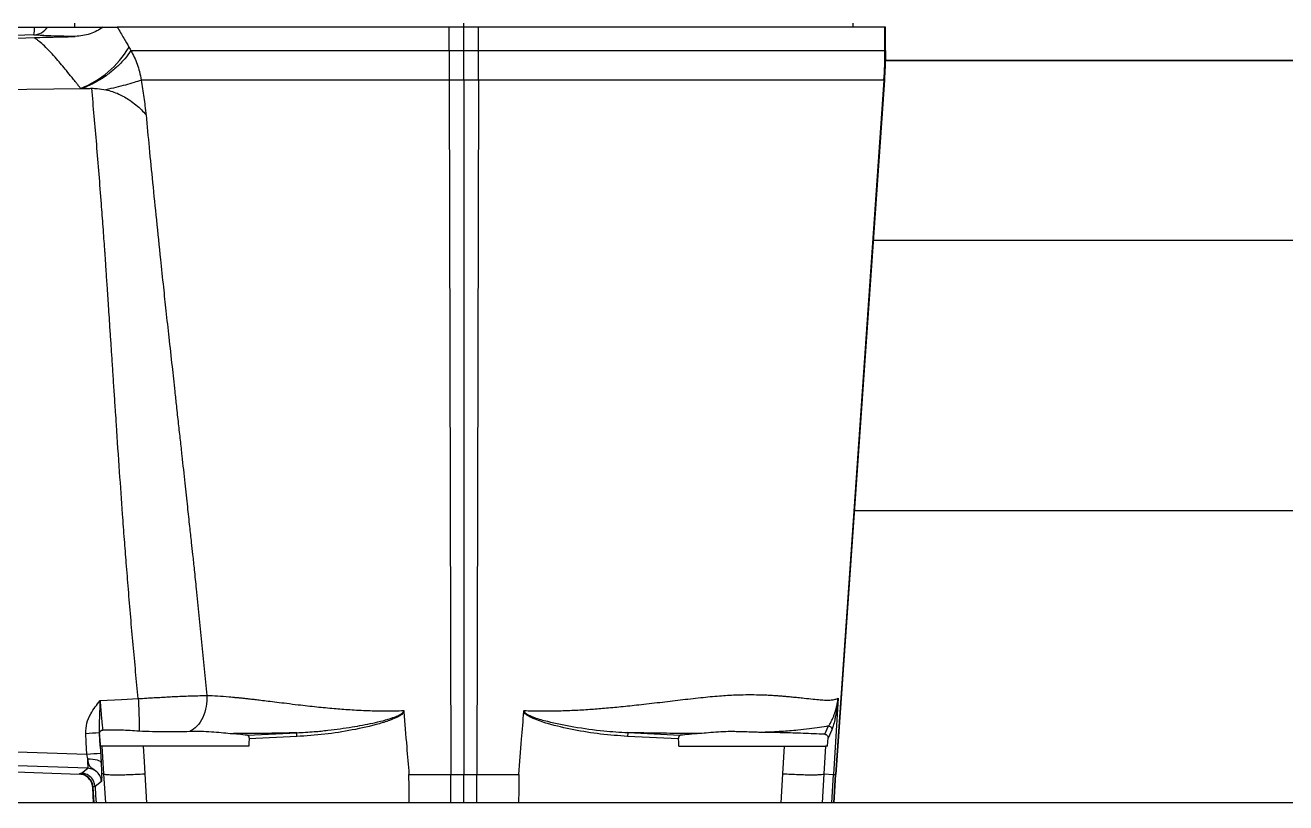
# Model space of a CAD drawing. Header units: millimetres. Extents: x -356 to 237, y 0 to 365.
# Drawn here: x 100.71 to 114.72, y 38.19 to 46.83 of the extents above; entities that cross this region are included whole.
import ezdxf

# ---------------------------------------------------------------- set-up
doc = ezdxf.new("R2010")
doc.units = ezdxf.units.MM

msp = doc.modelspace()

# ---------------------------------------------------------------- linework, layer by layer
at = {"color": 7, "linetype": 'Continuous', "lineweight": 25}
for p, q in [((101.253, 46.852), (101.253, 46.809)), ((105.584, 46.809), (105.584, 46.852)), ((109.914, 46.809), (109.914, 46.852)), ((100.802, 46.723), (100.212, 46.704)), ((100.219, 46.809), (100.809, 46.809)), ((100.809, 46.809), (100.954, 46.809)), ((100.954, 46.809), (101.572, 46.809)), ((101.572, 46.809), (101.729, 46.809)), ((105.42, 46.809), (101.729, 46.809)), ((105.42, 46.549), (105.42, 46.809)), ((105.584, 46.809), (105.42, 46.809)), ((105.584, 46.549), (105.584, 46.809)), ((105.747, 46.809), (105.584, 46.809)), ((105.747, 46.549), (105.747, 46.809)), ((110.266, 46.809), (105.747, 46.809)), ((110.266, 46.549), (110.266, 46.809)), ((110.271, 46.809), (110.266, 46.809)), ((110.271, 46.549), (110.271, 46.809)), ((101.88, 46.549), (105.42, 46.549)), ((105.42, 46.549), (105.584, 46.549)), ((105.584, 46.22), (105.584, 46.549)), ((105.584, 46.549), (105.747, 46.549)), ((105.747, 46.549), (110.266, 46.549)), ((110.266, 46.549), (110.271, 46.549)), ((159.953, 46.437), (110.269, 46.437)), ((110.269, 46.437), (159.953, 46.437)), ((105.42, 46.22), (101.996, 46.22)), ((105.584, 46.22), (105.42, 46.22)), ((105.42, 46.22), (105.439, 38.502)), ((105.747, 46.22), (105.584, 46.22)), ((105.584, 46.22), (105.584, 38.502)), ((105.747, 46.22), (105.728, 38.502)), ((110.254, 46.22), (105.747, 46.22)), ((110.254, 46.22), (109.715, 38.502)), ((110.26, 46.22), (109.72, 38.502)), ((110.26, 46.22), (110.254, 46.22)), ((160.087, 44.437), (110.135, 44.437)), ((109.925, 41.437), (160.297, 41.437)), ((109.745, 39.351), (109.693, 38.502)), ((109.596, 38.949), (109.639, 39.041)), ((109.676, 38.999), (109.633, 38.907)), ((103.177, 38.938), (103.725, 38.965)), ((103.726, 38.923), (103.195, 38.897)), ((107.972, 38.897), (107.404, 38.925)), ((107.405, 38.967), (107.99, 38.938)), ((99.284, 38.8), (101.392, 38.728)), ((101.4, 38.674), (101.392, 38.728)), ((101.562, 38.817), (101.54, 38.817)), ((101.581, 38.509), (101.562, 38.817)), ((102.017, 38.817), (101.562, 38.817)), ((103.192, 38.817), (102.017, 38.817)), ((107.975, 38.817), (109.15, 38.817)), ((109.131, 38.51), (109.15, 38.817)), ((109.15, 38.817), (109.605, 38.817)), ((109.605, 38.817), (109.586, 38.509)), ((109.627, 38.817), (109.605, 38.817)), ((99.138, 38.582), (101.304, 38.506)), ((101.402, 38.57), (99.284, 38.642)), ((101.33, 38.517), (101.402, 38.57)), ((101.304, 38.506), (101.309, 38.51)), ((101.554, 38.423), (101.482, 38.369)), ((101.554, 38.429), (101.554, 38.423)), ((101.6, 38.187), (101.581, 38.509)), ((102.036, 38.509), (102.055, 38.187)), ((104.973, 38.502), (105.439, 38.502)), ((105.439, 38.502), (105.584, 38.502)), ((105.44, 38.187), (105.439, 38.502)), ((105.584, 38.502), (105.728, 38.502)), ((105.584, 38.187), (105.584, 38.502)), ((105.727, 38.187), (105.728, 38.502)), ((105.728, 38.502), (106.194, 38.502)), ((109.112, 38.187), (109.131, 38.51)), ((109.586, 38.509), (109.567, 38.187)), ((109.586, 38.509), (109.693, 38.502)), ((109.674, 38.187), (109.693, 38.502)), ((109.693, 38.502), (109.715, 38.502)), ((109.696, 38.187), (109.715, 38.502)), ((109.701, 38.187), (109.72, 38.502)), ((109.715, 38.502), (109.72, 38.502)), ((101.461, 38.362), (101.456, 38.358)), ((101.466, 38.187), (101.456, 38.358)), ((101.471, 38.187), (101.461, 38.362)), ((171.111, 38.187), (99.111, 38.187))]:
    msp.add_line(p, q, dxfattribs=at)
at = {"color": 7, "linetype": 'Continuous', "lineweight": 25, "flags": 128}
for points in [[(99.284, 46.641), (100.137, 46.67), (100.807, 46.694)], [(99.284, 46.102), (100.425, 46.117), (101.321, 46.128)], [(101.321, 46.128), (101.334, 46.128), (101.345, 46.128)], [(101.345, 46.128), (101.401, 46.129), (101.425, 46.129), (101.435, 46.13), (101.44, 46.13), (101.443, 46.13), (101.444, 46.13), (101.444, 46.13), (101.445, 46.13), (101.445, 46.13)], [(101.538, 39.323), (101.776, 39.335), (101.963, 39.345)], [(101.392, 38.728), (101.384, 38.857), (101.378, 38.959)], [(101.529, 38.969), (101.537, 38.839), (101.544, 38.738)], [(101.54, 38.817), (101.535, 38.891), (101.532, 38.949)], [(103.195, 38.897), (103.193, 38.852), (103.192, 38.817)], [(107.975, 38.817), (107.973, 38.862), (107.972, 38.897)], [(109.627, 38.817), (109.63, 38.868), (109.633, 38.907)], [(102.017, 38.817), (102.028, 38.645), (102.036, 38.509)], [(101.4, 38.674), (101.429, 38.674), (101.456, 38.672), (101.482, 38.668), (101.504, 38.663), (101.522, 38.657), (101.537, 38.649), (101.546, 38.64), (101.55, 38.63)], [(101.581, 38.509), (101.567, 38.508), (101.555, 38.507)], [(104.975, 38.187), (104.974, 38.363), (104.973, 38.502)], [(106.194, 38.502), (106.193, 38.326), (106.192, 38.187)], [(101.482, 38.369), (101.488, 38.267), (101.493, 38.187)]]:
    msp.add_lwpolyline(points, dxfattribs=at)
at = {"color": 7, "linetype": 'Continuous', "lineweight": 25}
for centre, radius, start, end in [((100.793, 46.916), 0.193, 272.4947, 326.2669), ((100.537, 46.789), 0.272, 346.1129, 4.2884), ((100.915, 47.15), 1.1, 291.6483, 329.178), ((241.023, 46.55), 135.603, 180.00014, 180.13939), ((-29.856, 46.55), 135.603, 359.86061, 359.99986), ((105.536, 46.549), 4.73, 356.0038, 359.9989), ((100.245, 57.162), 18.239, 273.5606, 274.0378), ((100.26, 56.921), 18.228, 273.5604, 274.0379), ((102.088, 38.632), 0.689, 176.5107, 185.1419), ((101.303, 38.352), 0.158, 3.5471, 87.937), ((101.58, 38.509), 0.000936, 358.7128, 8.2237)]:
    msp.add_arc(centre, radius, start, end, dxfattribs=at)
for points, knots in [([(101.261, 46.705), (101.205, 46.706), (101.104, 46.708), (100.974, 46.712), (100.876, 46.717), (100.824, 46.721), (100.802, 46.723)], [0, 0, 0, 0, 0.360523, 0.659851, 0.850165, 1, 1, 1, 1]), ([(100.807, 46.694), (100.847, 46.695), (100.926, 46.697), (101.042, 46.7), (101.153, 46.703), (101.225, 46.704), (101.261, 46.705)], [0, 0, 0, 0, 0.266154, 0.521705, 0.76731, 1, 1, 1, 1]), ([(100.814, 46.686), (100.814, 46.686), (100.814, 46.686), (100.814, 46.686), (100.814, 46.686), (100.814, 46.686), (100.814, 46.686), (100.814, 46.686), (100.813, 46.686), (100.813, 46.687), (100.813, 46.687), (100.811, 46.689), (100.81, 46.691), (100.808, 46.692), (100.807, 46.694)], [0, 0, 0, 0, 0.0016896, 0.002919, 0.0053353, 0.0096781, 0.0172479, 0.0307839, 0.055033, 0.0982922, 0.1757009, 0.3136895, 0.5602006, 1, 1, 1, 1]), ([(101.307, 46.149), (101.304, 46.152), (101.299, 46.158), (101.291, 46.168), (101.279, 46.184), (101.256, 46.211), (101.217, 46.26), (101.149, 46.344), (101.049, 46.464), (100.948, 46.574), (100.872, 46.642), (100.839, 46.668), (100.825, 46.678), (100.819, 46.682), (100.816, 46.684), (100.814, 46.685), (100.814, 46.686)], [0, 0, 0, 0, 0.017336, 0.030956, 0.055274, 0.098636, 0.175701, 0.31142, 0.544526, 0.814726, 0.921689, 0.966181, 0.985236, 0.993521, 0.997146, 1, 1, 1, 1]), ([(101.572, 46.809), (101.525, 46.78), (101.429, 46.722), (101.317, 46.711), (101.261, 46.705)], [0, 0, 0, 0, 0.492855, 1, 1, 1, 1]), ([(101.729, 46.809), (101.753, 46.768), (101.797, 46.694), (101.84, 46.62), (101.859, 46.587)], [0, 0, 0, 0, 0.555004, 1, 1, 1, 1]), ([(101.88, 46.549), (101.858, 46.518), (101.812, 46.452), (101.724, 46.363), (101.615, 46.274), (101.488, 46.192), (101.392, 46.149), (101.345, 46.128)], [0, 0, 0, 0, 0.1647838, 0.3478042, 0.5426571, 0.7760065, 1, 1, 1, 1]), ([(101.859, 46.587), (101.863, 46.58), (101.87, 46.567), (101.877, 46.555), (101.88, 46.549)], [0, 0, 0, 0, 0.556135, 1, 1, 1, 1]), ([(101.88, 46.549), (101.893, 46.525), (101.92, 46.476), (101.952, 46.397), (101.977, 46.312), (101.99, 46.252), (101.996, 46.22)], [0, 0, 0, 0, 0.2354499, 0.478215, 0.7204286, 1, 1, 1, 1]), ([(110.271, 46.549), (110.271, 46.488), (110.27, 46.378), (110.263, 46.268), (110.26, 46.22)], [0, 0, 0, 0, 0.559998, 1, 1, 1, 1]), ([(101.321, 46.128), (101.318, 46.132), (101.313, 46.139), (101.309, 46.146), (101.307, 46.149)], [0, 0, 0, 0, 0.560045, 1, 1, 1, 1]), ([(101.445, 46.13), (101.466, 46.129), (101.518, 46.129), (101.57, 46.119), (101.602, 46.113)], [0, 0, 0, 0, 0.391161, 1, 1, 1, 1]), ([(101.963, 39.345), (101.953, 39.444), (101.933, 39.644), (101.905, 39.946), (101.878, 40.252), (101.853, 40.555), (101.83, 40.843), (101.808, 41.12), (101.784, 41.458), (101.753, 41.883), (101.728, 42.263), (101.709, 42.551), (101.697, 42.73), (101.684, 42.923), (101.672, 43.107), (101.661, 43.279), (101.647, 43.479), (101.633, 43.696), (101.618, 43.921), (101.606, 44.1), (101.598, 44.221), (101.593, 44.297), (101.588, 44.367), (101.581, 44.463), (101.572, 44.589), (101.562, 44.717), (101.539, 45.023), (101.502, 45.494), (101.464, 45.922), (101.445, 46.13)], [0, 0, 0, 0, 0.043975, 0.088562, 0.133764, 0.17958, 0.222541, 0.260917, 0.302308, 0.371952, 0.448752, 0.470049, 0.499178, 0.528089, 0.555175, 0.580438, 0.603876, 0.643555, 0.676584, 0.702965, 0.722696, 0.730378, 0.736235, 0.753782, 0.772892, 0.791819, 0.810565, 0.90789, 1, 1, 1, 1]), ([(101.996, 46.22), (101.969, 46.211), (101.911, 46.191), (101.817, 46.165), (101.712, 46.138), (101.64, 46.122), (101.602, 46.113)], [0, 0, 0, 0, 0.207908, 0.450669, 0.71865, 1, 1, 1, 1]), ([(101.996, 46.22), (102.006, 46.156), (102.021, 46.06), (102.035, 45.945), (102.043, 45.883), (102.047, 45.852), (102.048, 45.838), (102.049, 45.835), (102.049, 45.834), (102.049, 45.834), (102.049, 45.834), (102.049, 45.834)], [0, 0, 0, 0, 0.498237, 0.747746, 0.893987, 0.972476, 0.992607, 0.997894, 0.999346, 0.99977, 1, 1, 1, 1]), ([(101.602, 46.113), (101.626, 46.107), (101.675, 46.095), (101.766, 46.059), (101.854, 46.009), (101.936, 45.947), (101.997, 45.892), (102.032, 45.853), (102.049, 45.834)], [0, 0, 0, 0, 0.138898, 0.280301, 0.544721, 0.705366, 0.855765, 1, 1, 1, 1]), ([(102.049, 45.834), (102.06, 45.712), (102.084, 45.461), (102.122, 45.072), (102.164, 44.658), (102.204, 44.271), (102.24, 43.934), (102.271, 43.645), (102.303, 43.351), (102.331, 43.1), (102.353, 42.899), (102.369, 42.753), (102.387, 42.586), (102.407, 42.405), (102.428, 42.22), (102.452, 41.999), (102.479, 41.753), (102.507, 41.49), (102.531, 41.271), (102.55, 41.094), (102.568, 40.934), (102.586, 40.762), (102.641, 40.24), (102.687, 39.775), (102.726, 39.381)], [0, 0, 0, 0, 0.056321, 0.1166, 0.180838, 0.24866, 0.296614, 0.337416, 0.382985, 0.433322, 0.454401, 0.476217, 0.501555, 0.531901, 0.5605, 0.587354, 0.634653, 0.675327, 0.709378, 0.736804, 0.757607, 0.783796, 0.816703, 1, 1, 1, 1]), ([(101.378, 38.959), (101.38, 38.997), (101.383, 39.073), (101.441, 39.199), (101.501, 39.276), (101.538, 39.323)], [0, 0, 0, 0, 0.280022, 0.558988, 1, 1, 1, 1]), ([(101.538, 39.323), (101.536, 39.283), (101.533, 39.209), (101.528, 39.09), (101.529, 39.013), (101.529, 38.969)], [0, 0, 0, 0, 0.342715, 0.628403, 1, 1, 1, 1]), ([(101.538, 39.323), (101.54, 39.291), (101.545, 39.229), (101.552, 39.14), (101.559, 39.063), (101.565, 39.016), (101.567, 38.995)], [0, 0, 0, 0, 0.2944964, 0.569478, 0.809095, 1, 1, 1, 1]), ([(101.963, 39.345), (101.994, 39.347), (102.053, 39.351), (102.139, 39.356), (102.221, 39.36), (102.301, 39.365), (102.415, 39.37), (102.557, 39.376), (102.673, 39.379), (102.726, 39.38)], [0, 0, 0, 0, 0.123513, 0.232638, 0.339135, 0.443686, 0.546868, 0.788591, 1, 1, 1, 1]), ([(101.963, 39.345), (101.964, 39.309), (101.968, 39.238), (101.971, 39.138), (101.973, 39.053), (101.972, 39.003), (101.972, 38.983)], [0, 0, 0, 0, 0.295789, 0.586737, 0.832322, 1, 1, 1, 1]), ([(102.726, 39.381), (102.725, 39.339), (102.723, 39.255), (102.685, 39.138), (102.625, 39.036), (102.563, 38.996), (102.535, 38.978)], [0, 0, 0, 0, 0.263042, 0.535273, 0.78714, 1, 1, 1, 1]), ([(102.726, 39.381), (102.765, 39.379), (102.848, 39.375), (102.942, 39.368), (103.01, 39.362), (103.048, 39.358), (103.086, 39.355), (103.126, 39.351), (103.166, 39.346), (103.211, 39.341), (103.264, 39.335), (103.33, 39.327), (103.411, 39.318), (103.507, 39.306), (103.619, 39.292), (103.767, 39.274), (103.943, 39.254), (104.134, 39.236), (104.323, 39.221), (104.513, 39.211), (104.713, 39.207), (104.846, 39.21), (104.914, 39.212)], [0, 0, 0, 0, 0.05323, 0.112756, 0.129431, 0.146569, 0.164174, 0.182253, 0.200811, 0.219853, 0.243555, 0.273784, 0.31075, 0.354689, 0.405857, 0.464519, 0.559306, 0.646999, 0.726927, 0.818678, 0.906758, 1, 1, 1, 1]), ([(106.253, 39.212), (106.313, 39.21), (106.434, 39.207), (106.619, 39.209), (106.803, 39.215), (106.98, 39.225), (107.153, 39.239), (107.335, 39.256), (107.54, 39.278), (107.76, 39.303), (107.99, 39.331), (108.212, 39.356), (108.416, 39.376), (108.584, 39.386), (108.721, 39.39), (108.81, 39.389), (108.871, 39.388), (108.903, 39.387), (108.935, 39.386), (108.967, 39.385), (108.999, 39.383), (109.033, 39.381), (109.073, 39.378), (109.12, 39.375), (109.175, 39.37), (109.235, 39.364), (109.3, 39.358), (109.378, 39.349), (109.461, 39.34), (109.541, 39.332), (109.607, 39.328), (109.663, 39.329), (109.71, 39.334), (109.735, 39.346), (109.745, 39.351)], [0, 0, 0, 0, 0.050948, 0.103832, 0.158524, 0.208069, 0.255241, 0.307494, 0.364381, 0.43157, 0.496928, 0.562341, 0.622511, 0.672789, 0.705823, 0.739905, 0.748949, 0.758025, 0.767125, 0.776237, 0.785354, 0.794465, 0.805804, 0.819446, 0.835135, 0.852557, 0.871342, 0.891056, 0.919788, 0.942348, 0.959725, 0.976853, 0.989955, 1, 1, 1, 1]), ([(109.639, 39.041), (109.642, 39.045), (109.65, 39.054), (109.66, 39.071), (109.671, 39.092), (109.682, 39.116), (109.692, 39.139), (109.699, 39.158), (109.705, 39.175), (109.71, 39.191), (109.715, 39.205), (109.719, 39.219), (109.723, 39.232), (109.726, 39.245), (109.729, 39.257), (109.732, 39.268), (109.734, 39.279), (109.736, 39.289), (109.738, 39.299), (109.74, 39.309), (109.742, 39.318), (109.743, 39.326), (109.744, 39.333), (109.744, 39.341), (109.745, 39.348), (109.745, 39.351)], [0, 0, 0, 0, 0.045652, 0.108378, 0.176915, 0.267783, 0.345543, 0.400967, 0.453906, 0.503894, 0.55056, 0.593599, 0.63486, 0.674263, 0.71169, 0.747021, 0.780434, 0.812046, 0.841786, 0.873133, 0.902407, 0.922832, 0.942297, 0.96782, 1, 1, 1, 1]), ([(109.745, 39.342), (109.744, 39.337), (109.744, 39.328), (109.742, 39.314), (109.74, 39.298), (109.738, 39.28), (109.735, 39.262), (109.733, 39.246), (109.73, 39.23), (109.727, 39.213), (109.723, 39.187), (109.716, 39.152), (109.706, 39.1), (109.694, 39.049), (109.681, 39.013), (109.676, 38.999)], [0, 0, 0, 0, 0.045187, 0.079141, 0.11978, 0.181246, 0.232681, 0.275773, 0.323166, 0.371626, 0.41941, 0.550988, 0.675667, 0.869532, 1, 1, 1, 1]), ([(103.725, 38.965), (103.79, 38.969), (103.906, 38.975), (104.112, 38.997), (104.329, 39.026), (104.571, 39.071), (104.741, 39.112), (104.848, 39.154), (104.888, 39.174), (104.908, 39.193), (104.913, 39.204), (104.914, 39.209), (104.914, 39.212)], [0, 0, 0, 0, 0.157731, 0.281806, 0.503141, 0.691604, 0.879836, 0.926388, 0.971964, 0.986421, 0.99333, 1, 1, 1, 1]), ([(104.917, 39.2), (104.913, 39.192), (104.903, 39.177), (104.877, 39.157), (104.834, 39.133), (104.755, 39.1), (104.589, 39.047), (104.342, 38.993), (104.036, 38.945), (103.829, 38.931), (103.726, 38.923)], [0, 0, 0, 0, 0.021944, 0.043939, 0.078497, 0.140148, 0.250344, 0.500084, 0.749926, 1, 1, 1, 1]), ([(104.914, 39.212), (104.915, 39.21), (104.916, 39.207), (104.917, 39.202), (104.917, 39.2)], [0, 0, 0, 0, 0.49999, 1, 1, 1, 1]), ([(104.917, 39.2), (104.927, 39.07), (104.945, 38.837), (104.964, 38.604), (104.973, 38.502)], [0, 0, 0, 0, 0.559998, 1, 1, 1, 1]), ([(106.194, 38.502), (106.205, 38.632), (106.224, 38.865), (106.242, 39.098), (106.25, 39.2)], [0, 0, 0, 0, 0.5600009, 1, 1, 1, 1]), ([(106.25, 39.2), (106.25, 39.203), (106.251, 39.207), (106.252, 39.21), (106.253, 39.212)], [0, 0, 0, 0, 0.559316, 1, 1, 1, 1]), ([(107.404, 38.925), (107.304, 38.932), (107.104, 38.947), (106.806, 38.995), (106.556, 39.052), (106.383, 39.109), (106.302, 39.149), (106.265, 39.175), (106.255, 39.192), (106.25, 39.2)], [0, 0, 0, 0, 0.250159, 0.5000777, 0.7499519, 0.8901111, 0.9517496, 0.9759881, 1, 1, 1, 1]), ([(106.253, 39.212), (106.253, 39.209), (106.254, 39.204), (106.259, 39.194), (106.273, 39.179), (106.31, 39.157), (106.391, 39.125), (106.56, 39.078), (106.818, 39.027), (107.116, 38.985), (107.317, 38.972), (107.405, 38.967)], [0, 0, 0, 0, 0.006673, 0.013555, 0.027866, 0.058045, 0.119983, 0.245407, 0.496896, 0.778687, 1, 1, 1, 1]), ([(101.532, 38.949), (101.532, 38.955), (101.532, 38.965), (101.538, 38.978), (101.545, 38.986), (101.551, 38.991), (101.559, 38.995), (101.564, 38.995), (101.567, 38.995)], [0, 0, 0, 0, 0.248437, 0.49816, 0.625994, 0.74935, 0.874978, 1, 1, 1, 1]), ([(101.972, 38.983), (101.939, 38.985), (101.872, 38.989), (101.77, 38.994), (101.668, 38.996), (101.6, 38.996), (101.567, 38.995)], [0, 0, 0, 0, 0.246284, 0.495108, 0.756009, 1, 1, 1, 1]), ([(102.535, 38.978), (102.491, 38.977), (102.401, 38.975), (102.262, 38.975), (102.119, 38.976), (102.022, 38.98), (101.972, 38.983)], [0, 0, 0, 0, 0.2347038, 0.4808119, 0.7365609, 1, 1, 1, 1]), ([(102.984, 38.955), (102.951, 38.958), (102.882, 38.964), (102.774, 38.975), (102.657, 38.98), (102.577, 38.979), (102.535, 38.978)], [0, 0, 0, 0, 0.22065, 0.461569, 0.722133, 1, 1, 1, 1]), ([(108.909, 38.969), (108.893, 38.969), (108.855, 38.97), (108.788, 38.972), (108.716, 38.975), (108.645, 38.977), (108.583, 38.978), (108.507, 38.978), (108.414, 38.974), (108.308, 38.965), (108.239, 38.959), (108.206, 38.957)], [0, 0, 0, 0, 0.066889, 0.162016, 0.283411, 0.376518, 0.464384, 0.547133, 0.702665, 0.860528, 1, 1, 1, 1]), ([(109.639, 39.041), (109.606, 39.035), (109.535, 39.022), (109.421, 39.007), (109.279, 38.992), (109.107, 38.978), (108.977, 38.972), (108.909, 38.969)], [0, 0, 0, 0, 0.137445, 0.29225, 0.469876, 0.720713, 1, 1, 1, 1]), ([(109.639, 39.041), (109.645, 39.04), (109.656, 39.038), (109.669, 39.026), (109.676, 39.012), (109.676, 39.003), (109.676, 38.999)], [0, 0, 0, 0, 0.27044, 0.562992, 0.790264, 1, 1, 1, 1]), ([(101.532, 38.949), (101.531, 38.953), (101.53, 38.959), (101.53, 38.966), (101.529, 38.969)], [0, 0, 0, 0, 0.544299, 1, 1, 1, 1]), ([(103.725, 38.965), (103.651, 38.963), (103.506, 38.96), (103.259, 38.956), (103.086, 38.956), (102.984, 38.955)], [0, 0, 0, 0, 0.301462, 0.586227, 1, 1, 1, 1]), ([(103.177, 38.938), (103.144, 38.941), (103.079, 38.949), (103.015, 38.953), (102.984, 38.955)], [0, 0, 0, 0, 0.523047, 1, 1, 1, 1]), ([(103.177, 38.938), (103.18, 38.937), (103.185, 38.935), (103.189, 38.927), (103.192, 38.919), (103.194, 38.912), (103.195, 38.905), (103.195, 38.9), (103.195, 38.897)], [0, 0, 0, 0, 0.16095, 0.378635, 0.518145, 0.666914, 0.831259, 1, 1, 1, 1]), ([(103.726, 38.923), (103.726, 38.928), (103.725, 38.938), (103.725, 38.95), (103.725, 38.959), (103.725, 38.963), (103.725, 38.965)], [0, 0, 0, 0, 0.359529, 0.67454, 0.898826, 1, 1, 1, 1]), ([(107.405, 38.967), (107.405, 38.965), (107.405, 38.961), (107.405, 38.952), (107.405, 38.939), (107.404, 38.93), (107.404, 38.925)], [0, 0, 0, 0, 0.101127, 0.325471, 0.640477, 1, 1, 1, 1]), ([(108.206, 38.957), (108.156, 38.957), (108.058, 38.957), (107.911, 38.958), (107.693, 38.961), (107.525, 38.964), (107.405, 38.967)], [0, 0, 0, 0, 0.1854192, 0.3702518, 0.5498788, 1, 1, 1, 1]), ([(107.972, 38.897), (107.972, 38.9), (107.972, 38.905), (107.973, 38.912), (107.975, 38.919), (107.978, 38.927), (107.982, 38.935), (107.987, 38.937), (107.99, 38.938)], [0, 0, 0, 0, 0.168097, 0.331984, 0.48078, 0.620444, 0.838915, 1, 1, 1, 1]), ([(108.206, 38.957), (108.167, 38.954), (108.095, 38.949), (108.023, 38.941), (107.99, 38.938)], [0, 0, 0, 0, 0.536249, 1, 1, 1, 1]), ([(109.596, 38.949), (109.516, 38.952), (109.36, 38.959), (109.131, 38.966), (108.981, 38.968), (108.909, 38.969)], [0, 0, 0, 0, 0.347489, 0.682316, 1, 1, 1, 1]), ([(109.596, 38.949), (109.598, 38.949), (109.604, 38.948), (109.613, 38.944), (109.624, 38.937), (109.63, 38.926), (109.633, 38.915), (109.633, 38.91), (109.633, 38.907)], [0, 0, 0, 0, 0.129212, 0.255642, 0.499246, 0.74053, 0.868108, 1, 1, 1, 1]), ([(101.544, 38.738), (101.545, 38.718), (101.548, 38.682), (101.549, 38.646), (101.55, 38.63)], [0, 0, 0, 0, 0.567506, 1, 1, 1, 1]), ([(101.554, 38.429), (101.553, 38.435), (101.551, 38.445), (101.548, 38.458), (101.543, 38.472), (101.536, 38.488), (101.525, 38.506), (101.509, 38.525), (101.489, 38.543), (101.465, 38.56), (101.438, 38.575), (101.416, 38.601), (101.407, 38.637), (101.402, 38.661), (101.4, 38.674)], [0, 0, 0, 0, 0.060815, 0.094537, 0.141103, 0.201317, 0.273119, 0.354135, 0.444, 0.541636, 0.641485, 0.754899, 0.868502, 1, 1, 1, 1]), ([(101.554, 38.423), (101.55, 38.442), (101.544, 38.48), (101.509, 38.527), (101.461, 38.562), (101.422, 38.567), (101.402, 38.57)], [0, 0, 0, 0, 0.248553, 0.499525, 0.733217, 1, 1, 1, 1]), ([(101.55, 38.63), (101.551, 38.606), (101.553, 38.565), (101.555, 38.524), (101.555, 38.507)], [0, 0, 0, 0, 0.599296, 1, 1, 1, 1]), ([(101.456, 38.358), (101.452, 38.379), (101.444, 38.422), (101.404, 38.471), (101.354, 38.5), (101.321, 38.504), (101.304, 38.506)], [0, 0, 0, 0, 0.271443, 0.562079, 0.788499, 1, 1, 1, 1]), ([(101.309, 38.51), (101.312, 38.511), (101.319, 38.515), (101.326, 38.516), (101.33, 38.517)], [0, 0, 0, 0, 0.447749, 1, 1, 1, 1]), ([(101.482, 38.369), (101.479, 38.388), (101.472, 38.426), (101.439, 38.472), (101.401, 38.499), (101.365, 38.513), (101.342, 38.516), (101.33, 38.517)], [0, 0, 0, 0, 0.241652, 0.499522, 0.706981, 0.842899, 1, 1, 1, 1]), ([(101.555, 38.507), (101.555, 38.507), (101.555, 38.507), (101.555, 38.505), (101.555, 38.502), (101.555, 38.496), (101.555, 38.487), (101.556, 38.474), (101.555, 38.457), (101.555, 38.443), (101.554, 38.436), (101.554, 38.433), (101.554, 38.432), (101.554, 38.431), (101.554, 38.43), (101.554, 38.429)], [0, 0, 0, 0, 0.000513, 0.001744, 0.068562, 0.127621, 0.230267, 0.399728, 0.655679, 0.863643, 0.930487, 0.95443, 0.965324, 0.976646, 1, 1, 1, 1]), ([(101.581, 38.509), (101.584, 38.507), (101.592, 38.503), (101.612, 38.502), (101.645, 38.499), (101.694, 38.498), (101.758, 38.498), (101.838, 38.5), (101.933, 38.504), (102, 38.507), (102.036, 38.509)], [0, 0, 0, 0, 0.0181157, 0.0602158, 0.1318487, 0.2370401, 0.3780978, 0.5549941, 0.7645949, 1, 1, 1, 1]), ([(101.581, 38.509), (101.581, 38.509), (101.581, 38.509), (101.581, 38.509), (101.581, 38.509)], [0, 0, 0, 0, 0.560829, 1, 1, 1, 1]), ([(109.131, 38.51), (109.16, 38.508), (109.217, 38.505), (109.3, 38.502), (109.376, 38.499), (109.444, 38.498), (109.499, 38.498), (109.541, 38.501), (109.57, 38.502), (109.582, 38.507), (109.586, 38.509)], [0, 0, 0, 0, 0.191941, 0.375818, 0.545223, 0.694282, 0.81784, 0.911675, 0.972749, 1, 1, 1, 1]), ([(101.482, 38.369), (101.477, 38.368), (101.469, 38.367), (101.463, 38.363), (101.461, 38.362)], [0, 0, 0, 0, 0.669544, 1, 1, 1, 1]), ([(101.482, 38.369), (101.482, 38.369), (101.482, 38.369), (101.482, 38.369), (101.482, 38.369)], [0, 0, 0, 0, 0.563668, 1, 1, 1, 1])]:
    msp.add_open_spline(points, degree=3, knots=knots, dxfattribs=at)

doc.saveas('drawing.dxf')
